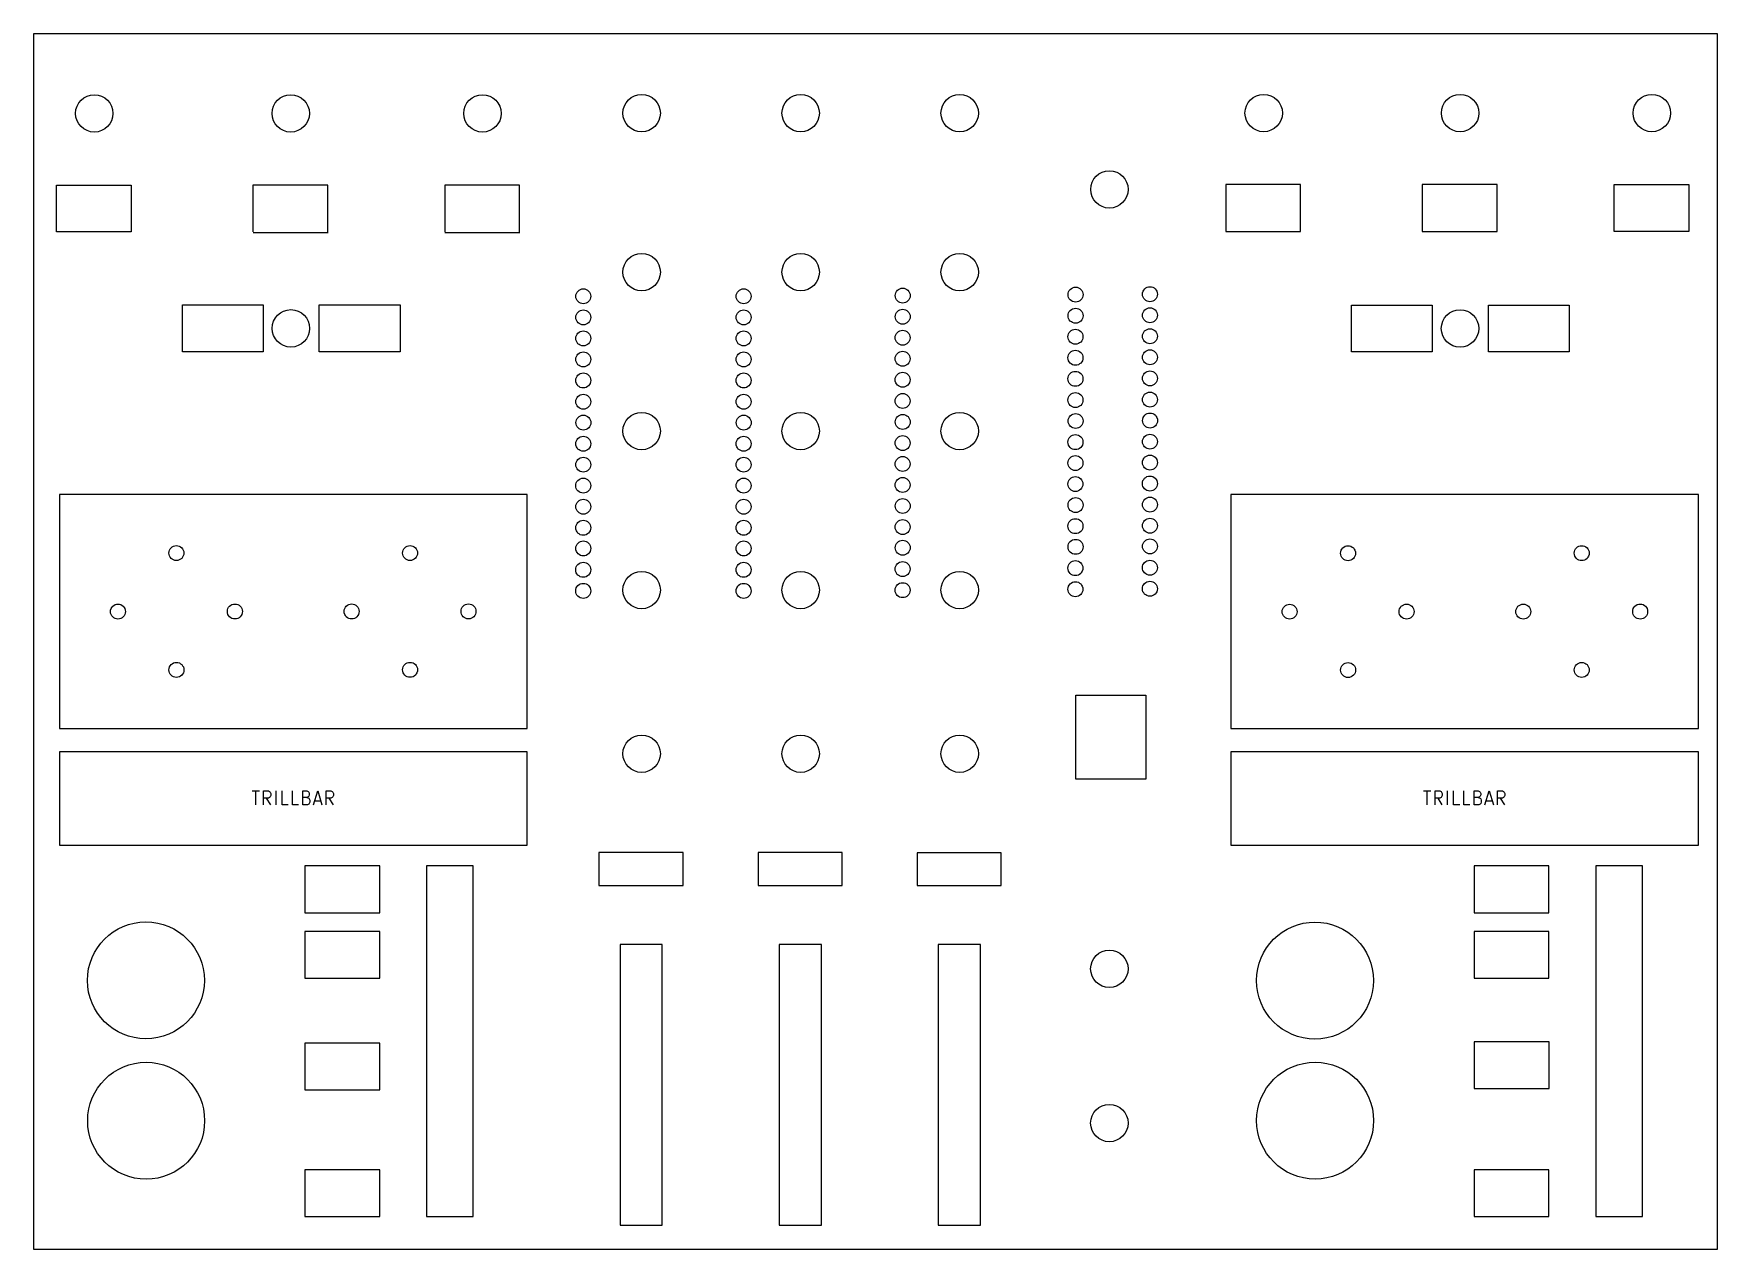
# Model space of a CAD drawing. Header units: millimetres. Extents: x 119 to 479, y -311 to -51.
import ezdxf

# ---------------------------------------------------------------- set-up
doc = ezdxf.new("R2010")
doc.units = ezdxf.units.MM
doc.layers.get('0').update_dxf_attribs({"lineweight": 0, "true_color": 0xffffff})
doc.layers.add('BLACK', color=7, linetype='Continuous', true_color=0xffffff)

msp = doc.modelspace()

# ---------------------------------------------------------------- linework, layer by layer
for points in [[(479, -311), (119, -311), (119, -51), (479, -51)], [(139.88, -93.41), (123.88, -93.41), (123.88, -83.41), (139.88, -83.41), (139.88, -83.41), (139.88, -83.41)], [(168.08, -109.03), (168.08, -119.03), (150.79, -119.03), (150.79, -109.03)], [(197.38, -109.03), (197.38, -119.03), (180.08, -119.03), (180.08, -109.03)], [(375, -204.584), (375, -224.584), (475, -224.584), (475, -204.584)]]:
    msp.add_lwpolyline(points, close=True)
msp.add_lwpolyline([(356.81, -192.45), (356.81, -210.43), (341.82, -210.43), (341.82, -192.45), (356.81, -192.45)])
msp.add_circle((283, -170), 4)
at = {"layer": 'BLACK', "linetype": 'Continuous'}
for p, q in [((181.88, -83.41), (165.88, -83.41)), ((165.88, -83.41), (165.88, -93.41)), ((181.88, -93.41), (181.88, -83.41)), ((206.88, -83.41), (206.88, -93.41)), ((222.88, -83.41), (206.88, -83.41)), ((222.88, -93.41), (222.88, -83.41)), ((373.904, -83.288), (373.904, -93.288)), ((389.904, -83.288), (373.904, -83.288)), ((389.904, -93.288), (389.904, -83.288)), ((431.904, -83.288), (415.904, -83.288)), ((415.904, -83.288), (415.904, -93.288)), ((431.904, -93.288), (431.904, -83.288)), ((456.92, -83.288), (472.92, -83.288)), ((456.92, -93.288), (456.92, -83.288)), ((472.92, -83.288), (472.92, -93.288)), ((165.95, -93.5), (181.95, -93.5)), ((206.95, -93.5), (222.95, -93.5)), ((373.904, -93.288), (389.904, -93.288)), ((415.904, -93.288), (431.904, -93.288)), ((472.92, -93.288), (456.92, -93.288)), ((400.75, -109.07), (418.05, -109.07)), ((400.75, -119.08), (400.75, -109.07)), ((418.05, -109.07), (418.05, -119.08)), ((430.05, -109.09), (447.35, -109.09)), ((430.05, -119.08), (430.05, -109.09)), ((447.35, -109.09), (447.35, -119.08)), ((418.05, -119.08), (400.75, -119.08)), ((447.35, -119.08), (430.05, -119.08)), ((224.524, -149.584), (124.524, -149.584)), ((124.524, -149.584), (124.524, -199.584)), ((224.524, -199.584), (224.524, -149.584)), ((475, -149.584), (375, -149.584)), ((375, -149.584), (375, -199.584)), ((475, -199.584), (475, -149.584)), ((124.524, -199.584), (224.524, -199.584)), ((375, -199.584), (475, -199.584)), ((224.524, -204.584), (124.524, -204.584)), ((124.524, -204.584), (124.524, -224.584)), ((224.524, -224.584), (224.524, -204.584)), ((165.717, -212.941), (167.26, -212.941)), ((166.488, -215.941), (166.488, -212.941)), ((168.16, -215.941), (168.16, -212.941)), ((168.16, -212.941), (169.188, -212.941)), ((169.188, -214.513), (168.16, -214.513)), ((169.703, -215.941), (168.803, -214.513)), ((169.188, -212.941), (169.445, -213.084)), ((169.445, -214.37), (169.188, -214.513)), ((169.445, -213.084), (169.574, -213.227)), ((169.574, -214.227), (169.445, -214.37)), ((169.574, -213.227), (169.703, -213.513)), ((169.703, -213.941), (169.574, -214.227)), ((169.703, -213.513), (169.703, -213.941)), ((170.86, -215.941), (170.86, -212.941)), ((172.145, -215.941), (172.145, -212.941)), ((173.431, -215.941), (172.145, -215.941)), ((174.331, -215.941), (174.331, -212.941)), ((175.617, -215.941), (174.331, -215.941)), ((176.517, -215.941), (176.517, -212.941)), ((176.517, -212.941), (177.417, -212.941)), ((177.417, -214.37), (176.517, -214.37)), ((177.545, -215.941), (176.517, -215.941)), ((177.417, -212.941), (177.674, -213.084)), ((177.674, -214.227), (177.417, -214.37)), ((177.417, -214.37), (177.803, -214.513)), ((177.803, -215.798), (177.545, -215.941)), ((177.674, -213.084), (177.803, -213.227)), ((177.803, -214.084), (177.674, -214.227)), ((177.803, -213.227), (177.931, -213.513)), ((177.931, -213.798), (177.803, -214.084)), ((177.803, -214.513), (177.931, -214.655)), ((177.931, -215.655), (177.803, -215.798)), ((177.931, -213.513), (177.931, -213.798)), ((177.931, -214.655), (178.06, -214.941)), ((178.06, -215.37), (177.931, -215.655)), ((178.06, -214.941), (178.06, -215.37)), ((178.831, -215.941), (179.731, -212.941)), ((179.088, -215.084), (180.374, -215.084)), ((179.731, -212.941), (180.631, -215.941)), ((181.531, -215.941), (181.531, -212.941)), ((181.531, -212.941), (182.56, -212.941)), ((182.56, -214.513), (181.531, -214.513)), ((183.074, -215.941), (182.174, -214.513)), ((182.56, -212.941), (182.817, -213.084)), ((182.817, -214.37), (182.56, -214.513)), ((182.817, -213.084), (182.945, -213.227)), ((182.945, -214.227), (182.817, -214.37)), ((182.945, -213.227), (183.074, -213.513)), ((183.074, -213.941), (182.945, -214.227)), ((183.074, -213.513), (183.074, -213.941)), ((416.193, -212.941), (417.736, -212.941)), ((416.964, -215.941), (416.964, -212.941)), ((418.636, -215.941), (418.636, -212.941)), ((418.636, -212.941), (419.664, -212.941)), ((419.664, -214.513), (418.636, -214.513)), ((420.179, -215.941), (419.279, -214.513)), ((419.664, -212.941), (419.921, -213.084)), ((419.921, -214.37), (419.664, -214.513)), ((419.921, -213.084), (420.05, -213.227)), ((420.05, -214.227), (419.921, -214.37)), ((420.05, -213.227), (420.179, -213.513)), ((420.179, -213.941), (420.05, -214.227)), ((420.179, -213.513), (420.179, -213.941)), ((421.336, -215.941), (421.336, -212.941)), ((422.621, -215.941), (422.621, -212.941)), ((423.907, -215.941), (422.621, -215.941)), ((424.807, -215.941), (424.807, -212.941)), ((426.093, -215.941), (424.807, -215.941)), ((426.993, -215.941), (426.993, -212.941)), ((426.993, -212.941), (427.893, -212.941)), ((427.893, -214.37), (426.993, -214.37)), ((428.021, -215.941), (426.993, -215.941)), ((427.893, -212.941), (428.15, -213.084)), ((428.15, -214.227), (427.893, -214.37)), ((427.893, -214.37), (428.279, -214.513)), ((428.279, -215.798), (428.021, -215.941)), ((428.15, -213.084), (428.279, -213.227)), ((428.279, -214.084), (428.15, -214.227)), ((428.279, -213.227), (428.407, -213.513)), ((428.407, -213.798), (428.279, -214.084)), ((428.279, -214.513), (428.407, -214.655)), ((428.407, -215.655), (428.279, -215.798)), ((428.407, -213.513), (428.407, -213.798)), ((428.407, -214.655), (428.536, -214.941)), ((428.536, -215.37), (428.407, -215.655)), ((428.536, -214.941), (428.536, -215.37)), ((429.307, -215.941), (430.207, -212.941)), ((429.564, -215.084), (430.85, -215.084)), ((430.207, -212.941), (431.107, -215.941)), ((432.007, -215.941), (432.007, -212.941)), ((432.007, -212.941), (433.036, -212.941)), ((433.036, -214.513), (432.007, -214.513)), ((433.55, -215.941), (432.65, -214.513)), ((433.036, -212.941), (433.293, -213.084)), ((433.293, -214.37), (433.036, -214.513)), ((433.293, -213.084), (433.421, -213.227)), ((433.421, -214.227), (433.293, -214.37)), ((433.421, -213.227), (433.55, -213.513)), ((433.55, -213.941), (433.421, -214.227)), ((433.55, -213.513), (433.55, -213.941)), ((124.524, -224.584), (224.524, -224.584)), ((193, -229), (177, -229)), ((177, -229), (177, -239)), ((193, -239), (193, -229)), ((213, -229), (203, -229)), ((203, -229), (203, -304)), ((213, -304), (213, -229)), ((427, -229), (427, -239)), ((443, -229), (427, -229)), ((443, -239), (443, -229)), ((453, -229), (453, -304)), ((463, -229), (453, -229)), ((463, -304), (463, -229)), ((177, -239), (193, -239)), ((427, -239), (443, -239)), ((177, -243), (177, -253)), ((193, -243), (177, -243)), ((193, -253), (193, -243)), ((427, -243), (427, -253)), ((443, -243), (427, -243)), ((443, -253), (443, -243)), ((253.42, -245.814), (244.42, -245.814)), ((244.42, -245.814), (244.42, -305.814)), ((253.42, -305.814), (253.42, -245.814)), ((278.42, -245.814), (278.42, -305.814)), ((287.42, -245.814), (278.42, -245.814)), ((287.42, -305.814), (287.42, -245.814)), ((312.42, -245.814), (312.42, -305.814)), ((321.42, -245.814), (312.42, -245.814)), ((321.42, -305.814), (321.42, -245.814)), ((177, -253), (193, -253)), ((427, -253), (443, -253)), ((193, -266.88), (177, -266.88)), ((177, -266.88), (177, -276.88)), ((193, -276.88), (193, -266.88)), ((427.02, -266.627), (427.02, -276.627)), ((443.02, -266.627), (427.02, -266.627)), ((443.02, -276.627), (443.02, -266.627)), ((177, -276.88), (193, -276.88)), ((427.02, -276.627), (443.02, -276.627)), ((177, -294), (177, -304)), ((193, -294), (177, -294)), ((193, -304), (193, -294)), ((443, -294), (427, -294)), ((427, -294), (427, -304)), ((443, -304), (443, -294)), ((177, -304), (193, -304)), ((203, -304), (213, -304)), ((244.42, -305.814), (253.42, -305.814)), ((278.42, -305.814), (287.42, -305.814)), ((312.42, -305.814), (321.42, -305.814)), ((427, -304), (443, -304)), ((453, -304), (463, -304))]:
    msp.add_line(p, q, dxfattribs=at)
at = {"layer": 'BLACK'}
for points in [[(257.871, -226.153), (239.871, -226.153), (239.871, -233.153), (257.871, -233.153)], [(273.903, -233.157), (291.903, -233.157), (291.903, -226.157), (273.903, -226.157)], [(325.89, -233.171), (325.89, -226.171), (307.89, -226.171), (307.89, -233.171)]]:
    msp.add_lwpolyline(points, close=True, dxfattribs=at)
for centre, radius in [((131.96, -68.06), 4), ((173.96, -68.06), 4), ((214.96, -68.06), 4), ((249, -68), 4), ((283, -68), 4), ((317, -68), 4), ((382, -67.98), 4), ((424, -67.98), 4), ((465, -67.98), 4), ((349.01, -84.31), 4), ((249, -102), 4), ((283, -102), 4), ((317, -102), 4), ((236.52, -107.17), 1.6), ((270.81, -107.17), 1.6), ((304.81, -107.02), 1.6), ((341.77, -106.82), 1.6), ((357.69, -106.72), 1.6), ((174, -114.03), 4.006), ((236.52, -111.68), 1.6), ((270.81, -111.68), 1.6), ((304.81, -111.53), 1.6), ((341.77, -111.33), 1.6), ((357.69, -111.23), 1.6), ((423.99, -114.05), 4.004), ((236.51, -116.17), 1.6), ((270.8, -116.17), 1.6), ((304.8, -116.02), 1.6), ((341.76, -115.82), 1.6), ((357.68, -115.72), 1.6), ((341.76, -120.32), 1.6), ((357.68, -120.22), 1.6), ((236.51, -120.67), 1.6), ((270.8, -120.67), 1.6), ((304.8, -120.52), 1.6), ((236.51, -125.17), 1.6), ((270.8, -125.17), 1.6), ((304.8, -125.02), 1.6), ((341.76, -124.82), 1.6), ((357.68, -124.72), 1.6), ((236.51, -129.71), 1.6), ((270.8, -129.71), 1.6), ((304.8, -129.56), 1.6), ((341.76, -129.36), 1.6), ((357.68, -129.26), 1.6), ((236.54, -134.19), 1.6), ((249, -136), 4), ((270.83, -134.19), 1.6), ((283, -136), 4), ((304.83, -134.04), 1.6), ((317, -136), 4), ((341.79, -133.84), 1.6), ((357.71, -133.74), 1.6), ((341.76, -138.36), 1.6), ((357.68, -138.26), 1.6), ((236.51, -138.71), 1.6), ((270.8, -138.71), 1.6), ((304.8, -138.56), 1.6), ((236.51, -143.18), 1.6), ((270.8, -143.18), 1.6), ((304.8, -143.03), 1.6), ((341.76, -142.83), 1.6), ((357.68, -142.73), 1.6), ((236.5, -147.67), 1.6), ((270.79, -147.67), 1.6), ((304.79, -147.52), 1.6), ((341.75, -147.32), 1.6), ((357.67, -147.22), 1.6), ((236.52, -152.17), 1.6), ((270.81, -152.17), 1.6), ((304.81, -152.02), 1.6), ((341.77, -151.82), 1.6), ((357.69, -151.72), 1.6), ((341.76, -156.33), 1.6), ((357.68, -156.23), 1.6), ((236.51, -156.68), 1.6), ((270.8, -156.68), 1.6), ((304.8, -156.53), 1.6), ((149.52, -162.09), 1.6), ((199.476, -162.076), 1.6), ((236.52, -161.1), 1.6), ((270.81, -161.1), 1.6), ((304.81, -160.95), 1.6), ((341.77, -160.75), 1.6), ((357.69, -160.65), 1.6), ((400.048, -162.118), 1.6), ((450.004, -162.104), 1.6), ((236.5, -165.66), 1.6), ((270.79, -165.66), 1.6), ((304.79, -165.51), 1.6), ((341.75, -165.31), 1.6), ((357.67, -165.21), 1.6), ((236.5, -170.17), 1.6), ((249, -170), 4), ((270.79, -170.17), 1.6), ((304.79, -170.02), 1.6), ((317, -170), 4), ((341.75, -169.82), 1.6), ((357.67, -169.72), 1.6), ((137.024, -174.592), 1.6), ((162.02, -174.58), 1.6), ((186.98, -174.578), 1.6), ((211.976, -174.566), 1.6), ((387.552, -174.62), 1.6), ((412.548, -174.608), 1.6), ((437.508, -174.606), 1.6), ((462.504, -174.594), 1.6), ((149.53, -187.07), 1.6), ((199.486, -187.056), 1.6), ((400.058, -187.098), 1.6), ((450.014, -187.084), 1.6), ((249, -205), 4), ((283, -205), 4), ((317, -205), 4), ((143, -253.48), 12.502), ((392.97, -253.52), 12.502), ((349, -251), 4), ((143.05, -283.5), 12.505), ((393, -283.48), 12.501), ((349, -284), 4)]:
    msp.add_circle(centre, radius, dxfattribs=at)

doc.saveas('drawing.dxf')
